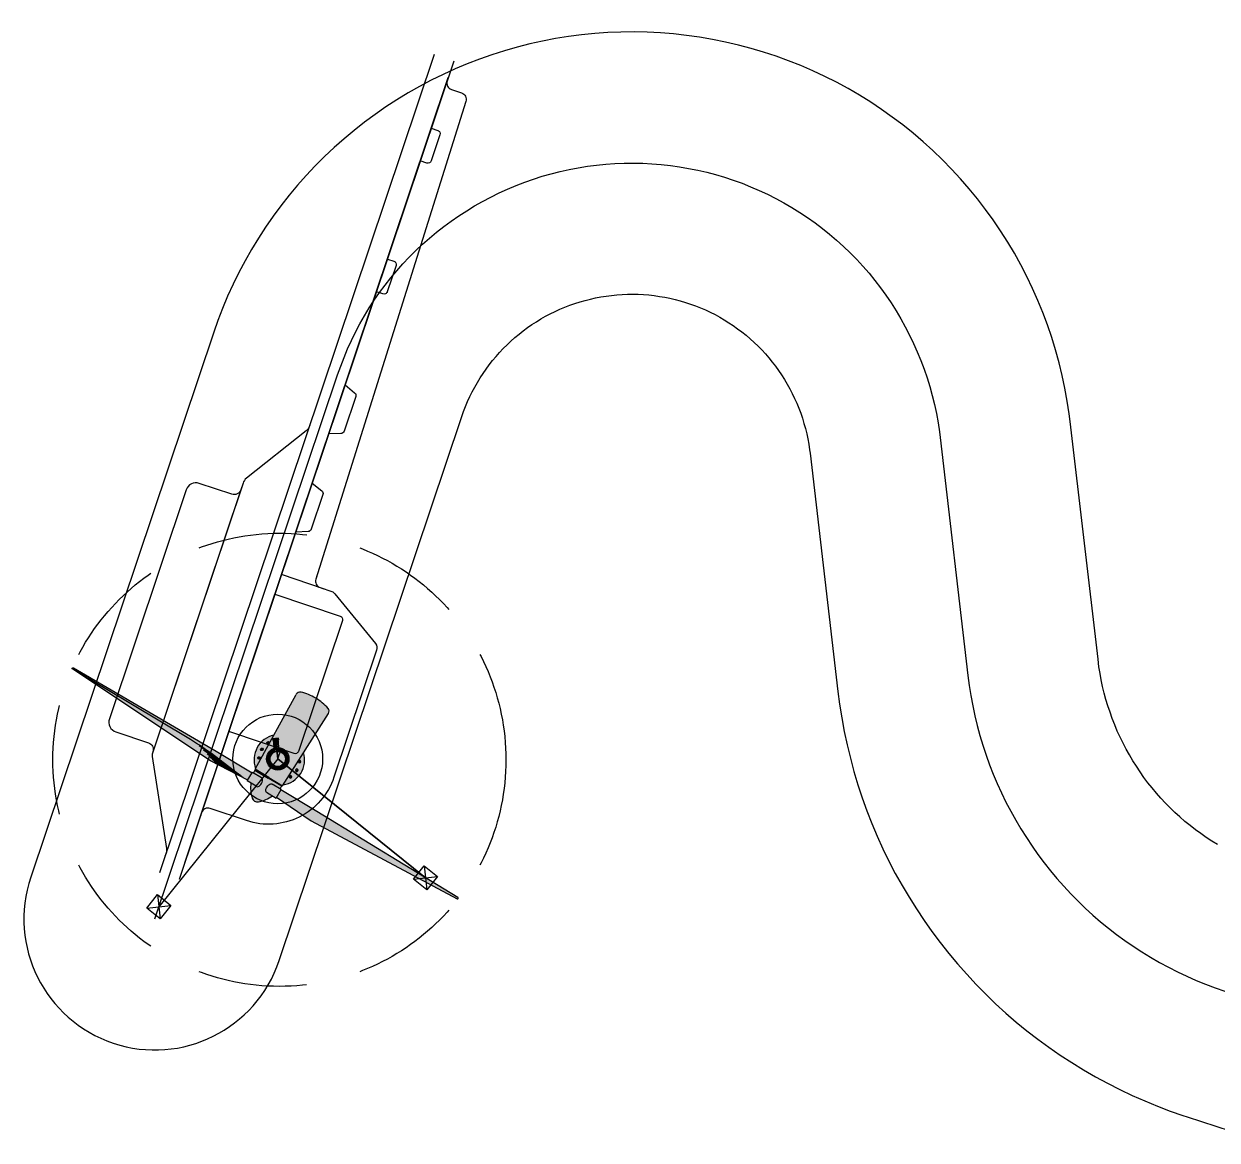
# Model space of a CAD drawing. Extents: x 718366 to 727913, y 5823944 to 5832589.
# Drawn here: x 721967.9 to 722313.9, y 5830589.7 to 5830913.3 of the extents above; entities that cross this region are included whole.
import ezdxf

# ---------------------------------------------------------------- set-up
doc = ezdxf.new("R2010")
doc.units = 0
doc.linetypes.add('HIDDEN', pattern=[9.525, 6.35, -3.175])
doc.linetypes.add('Masterplan - Carcará II rev-I$0$DASHED2', pattern=[0.375, 0.25, -0.125])
doc.layers.add('0-R3D Sombreado parque línea', color=255, linetype='Continuous', transparency=0.9)
for name, color, linetype in [('0-R3D WTG Symbol', 7, 'Continuous'), ('0-R3D-FGRP', 1, 'Continuous'), ('0-R3D-N149 TS145-01 ACOPIO PALAS', 1, 'Continuous'), ('0-R3D-N149 TS145-01 ACOPIO TORRE', 1, 'Continuous'), ('0-R3D-N149 TS145-01 CIMENT', 1, 'Continuous'), ('0-R3D-N149 TS145-01 Cimentación', 1, 'Continuous'), ('0-R3D-N149 TS145-01 CRANE BOOM PAD', 1, 'Continuous'), ('0-R3D-N149 TS145-01 CRANE PAD', 1, 'Continuous'), ('0-R3D-N149 TS145-01 ELEMENTOS', 1, 'Continuous'), ('0-R3D-N149 TS145-01 ESCALERA', 1, 'Continuous'), ('0-R3D-N149 TS145-01 GRUA-AUX', 1, 'Continuous'), ('0-R3D-N149 TS145-01 R01', 1, 'Continuous'), ('0-R3D-N149 TS145-01 VIAL', 1, 'Continuous')]:
    doc.layers.add(name, color=color, linetype=linetype)
doc.layers.add('Desplazado_Eje', color=7, linetype='Continuous', true_color=0x005399)

# ---------------------------------------------------------------- blocks, each defined once
blk = doc.blocks.new('N149_TS145_A1')
at = {"layer": '0-R3D-N149 TS145-01 ACOPIO PALAS', "color": 85, "true_color": 0x58ba48}
blk.add_lwpolyline([(35, -71.5), (35, -70.5, -0.414214), (37, -68.5), (47, -68.5, 0.414214), (50, -65.5), (50, 4.5, 0.414214), (47, 7.5), (37, 7.5, -0.414214), (35, 9.5), (35, 9.64)], format="xyb", dxfattribs=at)
at = {"layer": '0-R3D-N149 TS145-01 ACOPIO TORRE', "color": 152, "true_color": 0x2776bb}
blk.add_lwpolyline([(22, -95.39), (22, -94.39, -0.1451), (22.48, -92.76), (34.52, -74.25, 0.1451), (35, -72.61), (35, 10.01, 0.120455), (34.77, 10.93), (22.34, 34.85, -0.120455), (22, 36.23), (22, 37.23)], format="xyb", dxfattribs=at)
blk.add_lwpolyline([(35, -71.5), (35, 9.64)], dxfattribs=at)
at = {"layer": '0-R3D-N149 TS145-01 CIMENT', "color": 5}
blk.add_lwpolyline([(0, 0), (0, -3)], dxfattribs=at)
at = {"layer": '0-R3D-N149 TS145-01 CIMENT', "color": 7}
blk.add_circle((0, 0), 3, dxfattribs=at)
at = {"layer": '0-R3D-N149 TS145-01 Cimentación', "color": 8}
for radius in [13, 3.25, 2.35]:
    blk.add_circle((0, 0), radius, dxfattribs=at)
at = {"layer": '0-R3D-N149 TS145-01 Cimentación', "color": 8, "linetype": 'Masterplan - Carcará II rev-I$0$DASHED2'}
blk.add_circle((0, 0), 2.7, dxfattribs=at)
at = {"layer": '0-R3D-N149 TS145-01 CRANE BOOM PAD', "color": 85, "true_color": 0x58ba48}
blk.add_lwpolyline([(16, -203), (16, -202, 0.414214), (14, -200), (10.96, -200, -0.408557), (8.96, -198.04), (6.15, -52.96, 0.408557), (4.15, -51), (3.15, -51)], format="xyb", dxfattribs=at)
at = {"layer": '0-R3D-N149 TS145-01 CRANE PAD'}
blk.add_lwpolyline([(16, -45), (-4, -45, -0.414214), (-5, -44), (-5, -4, -0.414214), (-4, -3), (16, -3), (16, -45)], format="xyb", close=True, dxfattribs=at)
at = {"layer": '0-R3D-N149 TS145-01 ELEMENTOS', "color": 8}
for radius in [2.8, 2.75, 2.7, 2.67, 2.3, 2.2]:
    blk.add_circle((0, 0), radius, dxfattribs=at)
at = {"layer": '0-R3D-N149 TS145-01 GRUA-AUX', "color": 244, "true_color": 0x991b1e}
for points in [[(16, -79), (12.65, -77.74, -0.312633), (12, -76.81), (12, -66.19, -0.312633), (12.65, -65.26), (16, -64)], [(16, -109), (12.65, -107.74, -0.312633), (12, -106.81), (12, -96.19, -0.312633), (12.65, -95.26), (16, -94)], [(16, -147.5), (14, -147.5, -0.414214), (13, -146.5), (13, -138.5, -0.414214), (14, -137.5), (16, -137.5)], [(16, -187.5), (14, -187.5, -0.414214), (13, -186.5), (13, -178.5, -0.414214), (14, -177.5), (16, -177.5)]]:
    blk.add_lwpolyline(points, format="xyb", dxfattribs=at)
at = {"layer": '0-R3D-N149 TS145-01 R01', "color": 175, "true_color": 0x4554a5}
blk.add_lwpolyline([(6.17, -53.96), (6.15, -52.96, 0.408557), (4.15, -51), (0.58, -51, -0.142091), (-0.49, -50.69), (-16.21, -40.73, -0.256997), (-17.14, -39.04), (-17.14, -0.17, -0.414214), (2.86, 19.83), (14, 19.83, 0.414214), (16, 21.83), (16, 22.83)], format="xyb", dxfattribs=at)
blk.add_lwpolyline([(3.15, -51), (16, -51)], dxfattribs=at)
at = {"layer": '0-R3D-N149 TS145-01 VIAL', "color": 7, "linetype": 'Continuous'}
for points in [[(16, -208), (16, 42.23)], [(22, -208), (22, 42.23)]]:
    blk.add_lwpolyline(points, dxfattribs=at)
blk = doc.blocks.new('TIRANTES')
at = {"layer": '0-R3D-FGRP', "color": 85, "true_color": 0x58ba48}
for points in [[(14.82, 50.43), (9.97, 51.61), (11.15, 56.46), (16, 55.28), (14.82, 50.43), (11.15, 56.46), (16, 55.28), (9.97, 51.61)], [(-51.61, 9.97), (-56.46, 11.15), (-55.28, 16), (-50.43, 14.82), (-51.61, 9.97), (-55.28, 16), (-50.43, 14.82), (-56.46, 11.15)]]:
    blk.add_lwpolyline(points, dxfattribs=at)
at = {"layer": '0-R3D-FGRP'}
for points in [[(-53.45, 12.98), (0, 0), (3.12, -5.12), (0, 0), (12.98, 53.45)], [(0, 0), (-53.45, 12.98)]]:
    blk.add_lwpolyline(points, dxfattribs=at)
at = {"layer": '0-R3D-FGRP', "color": 7}
blk.add_lwpolyline([(0, 0), (12.98, 53.45)], dxfattribs=at)
at = {"layer": '0-R3D-N149 TS145-01 ESCALERA', "color": 8}
for points in [[(0.61, -2.37), (2.31, -5.27), (3.62, -4.47), (1.92, -1.57)], [(2.4, -2.4), (1.1, -3.2)], [(1.25, -3.45), (2.56, -2.66)], [(1.4, -3.71), (2.71, -2.92)], [(1.55, -3.97), (2.86, -3.17)], [(1.71, -4.23), (3.01, -3.43)], [(1.86, -4.49), (3.16, -3.69)], [(2.01, -4.75), (3.31, -3.95)], [(3.83, -4.64), (3.56, -4.21), (2.1, -5.1), (2.36, -5.53), (3.83, -4.64)], [(2.16, -5.01), (3.47, -4.21)], [(2.38, -5.39), (2.52, -5.3), (2.38, -5.06), (2.24, -5.15), (2.38, -5.39)], [(3.55, -4.67), (3.69, -4.59), (3.55, -4.35), (3.41, -4.43), (3.55, -4.67)]]:
    blk.add_lwpolyline(points, dxfattribs=at)
blk = doc.blocks.new('R3D-DC-DW-BLK-00 WTG-01 P')
at = {"true_color": 0xf0f3eb, "transparency": 33554559}
h = blk.add_hatch(color=7, dxfattribs=at)
h.dxf.hatch_style = 1
h.paths.add_polyline_path([(0.92, -7.5), (1.07, -7.25, 0.45781), (7.02, 2.12), (14.24, 13.5, 0.316571), (14.13, 14.92, 0.081248), (10.53, 17.84, 0.081248), (6.25, 19.62, 0.332479), (4.91, 18.98), (-1.61, 7.15, 0.450273), (-6.91, -2.46), (-7.06, -2.74), (-3.07, -5.12)])
h.paths.add_polyline_path([(-6.09, -12.2, 0.10605), (-2.02, -10.45), (-0.97, -11.08), (-0.84, -10.86), (9.23, -17.72), (51.51, -40.27, 0.292434), (51.88, -40.23, 0.329192), (51.7, -39.86), (10.86, -14.98), (0.42, -8.75), (0.53, -8.57), (0.18, -8.35, 0.027593), (0.67, -7.68), (-3.21, -5.36), (-7.1, -3.04, 0.027593), (-7.46, -3.8), (-7.82, -3.58), (-7.93, -3.77), (-18.37, 2.46), (-59.69, 26.62, 0.292434), (-60.06, 26.58, 0.307601), (-59.9, 26.23), (-20, -0.28), (-9.19, -5.88), (-9.32, -6.1), (-8.27, -6.73, 0.10605), (-7.87, -11.14, 0.383159)])
at = {"linetype": 'Continuous'}
h = blk.add_hatch(color=256, dxfattribs=at)
h.dxf.hatch_style = 1
h.paths.add_polyline_path([(3.45, -5.24), (3.62, -5), (3.56, -4.72), (3.32, -4.56), (3.04, -4.61), (2.88, -4.85), (2.93, -5.14), (3.17, -5.3)])
h.paths.add_polyline_path([(3.29, -5.16, 1), (3.2, -4.69, 1)], flags=16)
h.paths.add_polyline_path([(5.16, -3.39), (5.39, -3.22), (5.43, -2.93), (5.26, -2.7), (4.97, -2.66), (4.74, -2.83), (4.7, -3.12), (4.87, -3.35)])
h.paths.add_polyline_path([(5.11, -3.26, 1), (5.02, -2.79, 1)], flags=16)
h.paths.add_polyline_path([(6.12, -0.81), (6.25, -0.56), (6.16, -0.28), (5.91, -0.15), (5.63, -0.23), (5.5, -0.49), (5.58, -0.77), (5.84, -0.9)])
h.paths.add_polyline_path([(5.92, -0.76, 1), (5.83, -0.29, 1)], flags=16)
h.paths.add_polyline_path([(-3.48, 5.25), (-3.64, 5.01), (-3.58, 4.72), (-3.34, 4.56), (-3.06, 4.62), (-2.9, 4.86), (-2.95, 5.14), (-3.19, 5.3)])
h.paths.add_polyline_path([(-3.22, 4.7, 1), (-3.31, 5.17, 1)], flags=16)
h.paths.add_polyline_path([(-5.41, 3.22), (-5.45, 2.94), (-5.28, 2.71), (-4.99, 2.66), (-4.76, 2.84), (-4.72, 3.12), (-4.89, 3.35), (-5.18, 3.4)])
h.paths.add_polyline_path([(-5.04, 2.8, 1), (-5.13, 3.26, 1)], flags=16)
h.paths.add_polyline_path([(-6.19, 0.29), (-5.93, 0.15), (-5.65, 0.24), (-5.52, 0.5), (-5.6, 0.77), (-5.86, 0.91), (-6.14, 0.82), (-6.27, 0.56)])
h.paths.add_polyline_path([(-5.85, 0.29, 1), (-5.94, 0.76, 1)], flags=16)
at = {"ltscale": 0.87736}
blk.add_hatch(color=256, dxfattribs=at).paths.add_polyline_path([(-6.29, -3.2), (-3.07, -5.12), (0.15, -7.04), (0.01, -7.28), (-3.21, -5.36), (-6.44, -3.43)])
for p, q in [((-7.06, -2.74, -2.98), (4.91, 18.98, -2.98)), ((0.92, -7.5, -2.98), (14.2, 13.44, -2.98)), ((-7.1, -3.04, -2.98), (-3.21, -5.36, -2.98)), ((-3.07, -5.12, -2.98), (-7.06, -2.74, -2.98)), ((0.67, -7.68, -2.98), (-3.21, -5.36, -2.98)), ((-3.07, -5.12, -2.98), (0.92, -7.5, -2.98))]:
    blk.add_line(p, q, dxfattribs=at)
at = {"ltscale": 0.87736, "elevation": -2.98, "flags": 128}
for points in [[(-9.19, -5.88), (-20, -0.28), (-59.92, 26.24, -0.292434), (-60.06, 26.58, -0.292434), (-59.69, 26.62), (-18.37, 2.46), (-7.93, -3.77)], [(-10.51, -5.19), (-18.82, 1.15, 0.028472), (-25.8, 5.88), (-59.92, 26.24)], [(-0.84, -10.86), (9.23, -17.72), (51.51, -40.27, 0.292434), (51.88, -40.23, 0.292434), (51.74, -39.88), (10.86, -14.98), (0.42, -8.75)]]:
    blk.add_lwpolyline(points, format="xyb", dxfattribs=at)
for points in [[(-11.19, -4.68), (-23.21, 4.04)], [(-11.2, -4.69), (-21.99, 2.75)], [(-11.21, -4.71), (-20.94, 1.63)], [(-11.23, -4.73), (-20.06, 0.68)], [(-11.23, -4.75), (-19.47, 0.06)], [(-11.25, -4.76), (-18.94, -0.51)], [(-6.44, -3.43), (-6.29, -3.2)], [(-6.54, -7.76), (-9.32, -6.1), (-7.82, -3.58), (-5.22, -5.13)], [(-3.75, -9.42), (-0.97, -11.08), (0.53, -8.57), (-2.06, -7.02)], [(0.01, -7.28), (0.15, -7.04)]]:
    blk.add_lwpolyline(points, dxfattribs=at)
at = {"linetype": 'Continuous', "ltscale": 0.87736, "elevation": -2.98, "flags": 128}
for points in [[(-3.48, 5.25), (-3.19, 5.3), (-2.95, 5.14), (-2.9, 4.86), (-3.06, 4.62), (-3.34, 4.56), (-3.58, 4.72), (-3.64, 5.01), (-3.48, 5.25)], [(-6.27, 0.56), (-6.14, 0.82), (-5.86, 0.91), (-5.6, 0.77), (-5.52, 0.5), (-5.65, 0.24), (-5.93, 0.15), (-6.19, 0.29), (-6.27, 0.56)], [(-5.41, 3.22), (-5.18, 3.4), (-4.89, 3.35), (-4.72, 3.12), (-4.76, 2.84), (-4.99, 2.66), (-5.28, 2.71), (-5.45, 2.94), (-5.41, 3.22)], [(5.39, -3.22), (5.43, -2.93), (5.26, -2.7), (4.97, -2.66), (4.74, -2.83), (4.7, -3.12), (4.87, -3.35), (5.16, -3.39), (5.39, -3.22)], [(6.25, -0.56), (6.16, -0.28), (5.91, -0.15), (5.63, -0.23), (5.5, -0.49), (5.58, -0.77), (5.84, -0.9), (6.12, -0.81), (6.25, -0.56)], [(3.45, -5.24), (3.62, -5), (3.56, -4.72), (3.32, -4.56), (3.04, -4.61), (2.88, -4.85), (2.93, -5.14), (3.17, -5.3), (3.45, -5.24)]]:
    blk.add_lwpolyline(points, close=True, dxfattribs=at)
at = {"linetype": 'HIDDEN', "ltscale": 5}
blk.add_circle((0, 0, -2.98), 65.68, dxfattribs=at)
at = {"linetype": 'Continuous', "ltscale": 0.87736}
for centre in [(-3.27, 4.93, -2.98), (-5.89, 0.53, -2.98), (-5.08, 3.03, -2.98), (5.06, -3.03, -2.98), (5.87, -0.52, -2.98), (3.25, -4.93, -2.98)]:
    blk.add_circle(centre, 0.238, dxfattribs=at)
at = {"ltscale": 0.87736}
for centre, radius, start, end in [((6.01, 18.41, -2.98), 1.24, 76.7493, 152.3851), ((2.94, 5.65, -2.98), 14.36, 58.0677, 76.6475), ((3.41, 5.37, -2.98), 14.36, 41.6939, 60.2738), ((13.17, 14.13, -2.98), 1.24, 325.9563, 39.52), ((-0.39, -6.67, -2.98), 7.63, 151.5334, 157.8557), ((2.22, -8.01, -2.98), 10.56, 173.0268, 197.2412), ((-5.71, -3.5, -2.98), 7.63, 320.4858, 326.808), ((-6.39, -10.68, -2.98), 1.55, 197.2412, 281.1003), ((-8.13, -1.84, -2.98), 10.56, 281.1003, 305.3146)]:
    blk.add_arc(centre, radius, start, end, dxfattribs=at)
at = {"linetype": 'Continuous', "ltscale": 0.87736}
for start, end in [(102.6511, 199.6142), (278.4081, 16.8032)]:
    blk.add_arc((0, 0, -2.98), 7.33, start, end, dxfattribs=at)
at = {"ltscale": 0.87736}
blk.add_ellipse((-5.88, -6.44, -2.98), major_axis=(0.66, 1.31), ratio=0.545801, start_param=3.061596, end_param=6.283185, dxfattribs=at)
at = {"ltscale": 0.87736, "extrusion": (0, 0, -1)}
blk.add_ellipse((-2.9, -8.22, -2.98), major_axis=(0.84, 1.2), ratio=0.545801, start_param=3.061596, end_param=6.283185, dxfattribs=at)
blk = doc.blocks.new('X-LOS1-CV Trazado')
at = {"layer": '0-R3D Sombreado parque línea', "color": 255}
blk.add_lwpolyline([(722314.06, 5830675.41), (722312.41, 5830676.43), (722310.78, 5830677.49), (722309.19, 5830678.59), (722307.62, 5830679.74), (722306.08, 5830680.93), (722304.58, 5830682.16), (722303.11, 5830683.43), (722301.68, 5830684.74), (722300.28, 5830686.09), (722298.92, 5830687.47), (722297.6, 5830688.89), (722296.31, 5830690.34), (722295.06, 5830691.83), (722293.86, 5830693.36), (722292.7, 5830694.91), (722291.58, 5830696.49), (722290.5, 5830698.11), (722289.47, 5830699.75), (722288.48, 5830701.43), (722287.53, 5830703.12), (722286.63, 5830704.84), (722285.78, 5830706.59), (722284.98, 5830708.35), (722284.23, 5830710.14), (722283.52, 5830711.95), (722282.86, 5830713.78), (722282.25, 5830715.62), (722281.69, 5830717.48), (722281.19, 5830719.35), (722280.73, 5830721.24), (722280.32, 5830723.14), (722279.97, 5830725.05), (722279.66, 5830726.97), (722279.38, 5830729.15), (722271.32, 5830798.04), (722271.03, 5830800.28), (722270.48, 5830803.94), (722269.8, 5830807.7), (722269.01, 5830811.44), (722268.11, 5830815.13), (722267.09, 5830818.82), (722265.97, 5830822.47), (722264.74, 5830826.08), (722263.4, 5830829.65), (722261.95, 5830833.18), (722260.41, 5830836.67), (722258.76, 5830840.11), (722257, 5830843.5), (722255.15, 5830846.83), (722253.2, 5830850.11), (722251.15, 5830853.33), (722249, 5830856.49), (722246.76, 5830859.58), (722244.44, 5830862.6), (722242.02, 5830865.55), (722239.52, 5830868.43), (722236.93, 5830871.23), (722234.25, 5830873.96), (722231.5, 5830876.61), (722228.67, 5830879.16), (722225.77, 5830881.64), (722222.79, 5830884.03), (722219.74, 5830886.32), (722216.63, 5830888.53), (722213.46, 5830890.64), (722210.22, 5830892.65), (722206.91, 5830894.58), (722203.56, 5830896.4), (722200.15, 5830898.11), (722196.7, 5830899.73), (722193.2, 5830901.24), (722189.65, 5830902.65), (722186.06, 5830903.95), (722182.43, 5830905.15), (722178.78, 5830906.23), (722175.09, 5830907.21), (722171.37, 5830908.07), (722167.63, 5830908.83), (722163.87, 5830909.47), (722160.09, 5830910), (722156.3, 5830910.42), (722152.5, 5830910.72), (722148.69, 5830910.91), (722144.87, 5830910.99), (722141.05, 5830910.95), (722137.24, 5830910.8), (722133.43, 5830910.54), (722129.63, 5830910.16), (722125.85, 5830909.67), (722122.08, 5830909.06), (722118.34, 5830908.35), (722114.61, 5830907.52), (722110.92, 5830906.59), (722107.25, 5830905.54), (722103.6, 5830904.38), (722100, 5830903.12), (722096.44, 5830901.75), (722092.93, 5830900.27), (722089.46, 5830898.69), (722086.03, 5830897.01), (722082.66, 5830895.22), (722079.34, 5830893.34), (722076.08, 5830891.35), (722072.88, 5830889.28), (722069.74, 5830887.1), (722066.67, 5830884.84), (722063.67, 5830882.48), (722060.74, 5830880.04), (722057.89, 5830877.51), (722055.1, 5830874.89), (722052.4, 5830872.19), (722049.79, 5830869.42), (722047.25, 5830866.57), (722044.8, 5830863.64), (722042.45, 5830860.64), (722040.18, 5830857.57), (722038, 5830854.44), (722035.92, 5830851.24), (722033.93, 5830847.98), (722032.04, 5830844.66), (722030.25, 5830841.3), (722028.57, 5830837.88), (722026.98, 5830834.41), (722025.5, 5830830.88), (722024.13, 5830827.33), (722022.95, 5830824), (721969.9, 5830665.98, 1), (722041.94, 5830641.79), (722094.82, 5830799.26), (722095.43, 5830801), (722095.99, 5830802.45), (722096.58, 5830803.87), (722097.23, 5830805.28), (722097.92, 5830806.67), (722098.65, 5830808.05), (722099.41, 5830809.39), (722100.22, 5830810.71), (722101.06, 5830812.01), (722101.95, 5830813.28), (722102.87, 5830814.53), (722103.83, 5830815.75), (722104.82, 5830816.93), (722105.85, 5830818.09), (722106.92, 5830819.22), (722108.01, 5830820.32), (722109.14, 5830821.38), (722110.3, 5830822.41), (722111.49, 5830823.4), (722112.71, 5830824.36), (722113.96, 5830825.28), (722115.23, 5830826.16), (722116.53, 5830827.01), (722117.86, 5830827.81), (722119.2, 5830828.58), (722120.57, 5830829.3), (722121.96, 5830829.98), (722123.37, 5830830.63), (722124.81, 5830831.23), (722126.25, 5830831.78), (722127.72, 5830832.3), (722129.19, 5830832.77), (722130.68, 5830833.19), (722132.18, 5830833.57), (722133.7, 5830833.91), (722135.22, 5830834.2), (722136.75, 5830834.44), (722138.29, 5830834.64), (722139.83, 5830834.8), (722141.38, 5830834.9), (722142.92, 5830834.97), (722144.47, 5830834.98), (722146.02, 5830834.95), (722147.57, 5830834.87), (722149.12, 5830834.75), (722150.66, 5830834.58), (722152.19, 5830834.36), (722153.73, 5830834.1), (722155.24, 5830833.8), (722156.75, 5830833.45), (722158.25, 5830833.05), (722159.74, 5830832.61), (722161.21, 5830832.12), (722162.66, 5830831.59), (722164.1, 5830831.02), (722165.53, 5830830.41), (722166.93, 5830829.75), (722168.32, 5830829.05), (722169.68, 5830828.31), (722171.01, 5830827.54), (722172.33, 5830826.72), (722173.62, 5830825.86), (722174.89, 5830824.96), (722176.13, 5830824.03), (722177.33, 5830823.06), (722178.51, 5830822.06), (722179.67, 5830821.01), (722180.79, 5830819.94), (722181.87, 5830818.83), (722182.92, 5830817.7), (722183.94, 5830816.52), (722184.92, 5830815.32), (722185.86, 5830814.1), (722186.77, 5830812.84), (722187.64, 5830811.56), (722188.47, 5830810.26), (722189.27, 5830808.92), (722190.03, 5830807.56), (722190.73, 5830806.19), (722191.4, 5830804.79), (722192.04, 5830803.37), (722192.62, 5830801.94), (722193.16, 5830800.49), (722193.67, 5830799.02), (722194.12, 5830797.54), (722194.53, 5830796.05), (722194.9, 5830794.54), (722195.22, 5830793.02), (722195.5, 5830791.5), (722195.75, 5830789.85), (722195.87, 5830788.86), (722203.95, 5830719.8), (722204.44, 5830716.09), (722205.06, 5830712.16), (722205.79, 5830708.23), (722206.63, 5830704.33), (722207.57, 5830700.45), (722208.61, 5830696.6), (722209.76, 5830692.78), (722211.01, 5830688.99), (722212.36, 5830685.23), (722213.82, 5830681.52), (722215.37, 5830677.84), (722217.02, 5830674.21), (722218.77, 5830670.62), (722220.61, 5830667.08), (722222.55, 5830663.59), (722224.59, 5830660.16), (722226.71, 5830656.78), (722228.93, 5830653.46), (722231.23, 5830650.2), (722233.62, 5830647), (722236.1, 5830643.88), (722238.65, 5830640.82), (722241.3, 5830637.82), (722244.02, 5830634.9), (722246.82, 5830632.05), (722249.69, 5830629.29), (722252.64, 5830626.6), (722255.66, 5830623.99), (722258.75, 5830621.46), (722261.9, 5830619.02), (722265.12, 5830616.66), (722268.41, 5830614.39), (722271.75, 5830612.21), (722275.15, 5830610.12), (722278.61, 5830608.13), (722282.11, 5830606.22), (722285.67, 5830604.42), (722289.27, 5830602.71), (722292.93, 5830601.09), (722296.62, 5830599.58), (722300.35, 5830598.16), (722303.96, 5830596.91), (722305.21, 5830596.5), (722326.03, 5830589.75)], format="xyb", dxfattribs=at)
at = {"layer": 'Desplazado_Eje', "color": 5, "linetype": 'Continuous'}
blk.add_lwpolyline([(722014.55, 5830670.15), (722090.98, 5830897.78)], dxfattribs=at)
at = {"layer": 'Desplazado_Eje'}
blk.add_lwpolyline([(722005.92, 5830653.89), (722058.89, 5830811.63), (722059.78, 5830814.16), (722060.74, 5830816.67), (722061.78, 5830819.14), (722062.9, 5830821.58), (722064.08, 5830823.98), (722065.34, 5830826.35), (722066.67, 5830828.69), (722068.07, 5830830.98), (722069.53, 5830833.22), (722071.06, 5830835.43), (722072.66, 5830837.58), (722074.32, 5830839.69), (722076.04, 5830841.75), (722077.82, 5830843.76), (722079.66, 5830845.71), (722081.56, 5830847.6), (722083.51, 5830849.44), (722085.52, 5830851.22), (722087.58, 5830852.94), (722089.69, 5830854.6), (722091.85, 5830856.19), (722094.06, 5830857.72), (722096.31, 5830859.18), (722098.6, 5830860.57), (722100.93, 5830861.9), (722103.3, 5830863.15), (722105.71, 5830864.34), (722108.15, 5830865.45), (722110.62, 5830866.49), (722113.13, 5830867.45), (722115.66, 5830868.34), (722118.22, 5830869.15), (722120.8, 5830869.89), (722123.4, 5830870.55), (722126.02, 5830871.13), (722128.65, 5830871.63), (722131.3, 5830872.05), (722133.96, 5830872.4), (722136.63, 5830872.67), (722139.31, 5830872.85), (722141.99, 5830872.96), (722144.67, 5830872.98), (722147.35, 5830872.93), (722150.03, 5830872.8), (722152.71, 5830872.58), (722155.38, 5830872.29), (722158.03, 5830871.92), (722160.68, 5830871.46), (722163.31, 5830870.93), (722165.92, 5830870.33), (722168.51, 5830869.64), (722171.08, 5830868.88), (722173.63, 5830868.04), (722176.16, 5830867.12), (722178.65, 5830866.13), (722181.11, 5830865.07), (722183.54, 5830863.93), (722185.94, 5830862.72), (722188.3, 5830861.45), (722190.61, 5830860.1), (722192.89, 5830858.68), (722195.13, 5830857.19), (722197.32, 5830855.64), (722199.46, 5830854.03), (722201.55, 5830852.35), (722203.59, 5830850.61), (722205.58, 5830848.81), (722207.52, 5830846.95), (722209.4, 5830845.03), (722211.22, 5830843.06), (722212.98, 5830841.04), (722214.68, 5830838.96), (722216.31, 5830836.84), (722217.89, 5830834.67), (722219.4, 5830832.45), (722220.84, 5830830.18), (722222.21, 5830827.88), (722223.51, 5830825.53), (722224.74, 5830823.15), (722225.91, 5830820.73), (722226.99, 5830818.28), (722228.01, 5830815.8), (722228.95, 5830813.28), (722229.82, 5830810.74), (722230.61, 5830808.18), (722231.32, 5830805.59), (722231.95, 5830802.99), (722232.51, 5830800.36), (722232.99, 5830797.72), (722233.39, 5830795.07), (722233.59, 5830793.45), (722241.67, 5830724.47), (722242.05, 5830721.53), (722242.52, 5830718.6), (722243.06, 5830715.69), (722243.68, 5830712.79), (722244.38, 5830709.9), (722245.15, 5830707.04), (722246.01, 5830704.2), (722246.94, 5830701.38), (722247.94, 5830698.59), (722249.02, 5830695.83), (722250.18, 5830693.1), (722251.4, 5830690.4), (722252.7, 5830687.73), (722254.07, 5830685.1), (722255.52, 5830682.51), (722257.03, 5830679.96), (722258.6, 5830677.45), (722260.25, 5830674.98), (722261.96, 5830672.56), (722263.74, 5830670.18), (722265.58, 5830667.86), (722267.48, 5830665.58), (722269.45, 5830663.36), (722271.47, 5830661.18), (722273.55, 5830659.07), (722275.69, 5830657.01), (722277.88, 5830655.01), (722280.12, 5830653.07), (722282.42, 5830651.2), (722284.76, 5830649.38), (722287.15, 5830647.63), (722289.59, 5830645.94), (722292.08, 5830644.32), (722294.61, 5830642.77), (722297.17, 5830641.28), (722299.78, 5830639.87), (722302.43, 5830638.53), (722305.1, 5830637.25), (722307.82, 5830636.06), (722310.56, 5830634.93), (722313.34, 5830633.88), (722316.14, 5830632.9)], dxfattribs=at)
at = {"layer": '0-R3D WTG Symbol'}
blk.add_blockref('R3D-DC-DW-BLK-00 WTG-01 P', (722042, 5830700), dxfattribs=at)
at = {"layer": '0-R3D-FGRP', "rotation": 154.8375050612601}
blk.add_blockref('TIRANTES', (722041.53, 5830700.25), dxfattribs=at)
at = {"layer": '0-R3D-N149 TS145-01 R01', "linetype": 'Continuous', "rotation": 161.4401548623331}
blk.add_blockref('N149_TS145_A1', (722041.53, 5830700.25), dxfattribs=at)

msp = doc.modelspace()

# ---------------------------------------------------------------- block references
msp.add_blockref('X-LOS1-CV Trazado', (0, 0))

doc.saveas('drawing.dxf')
